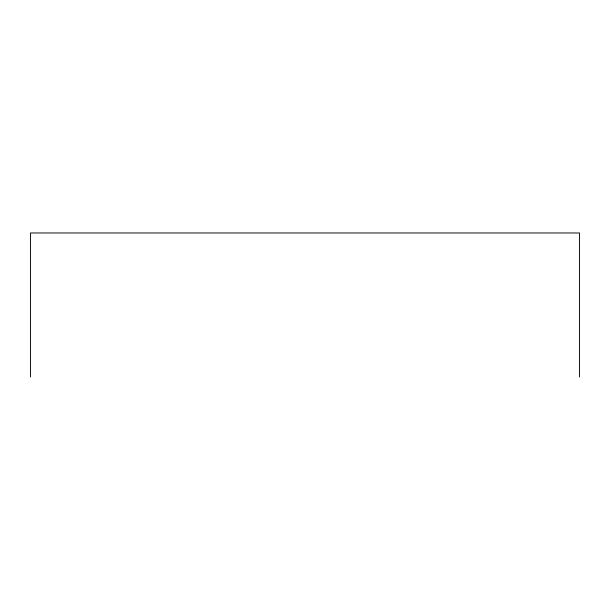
<?xml version="1.0" encoding="UTF-8"?>
<svg xmlns="http://www.w3.org/2000/svg" width="610" height="610" viewBox="0 0 610 610"><rect width="100%" height="100%" fill="white"/><g stroke="black" fill="none" stroke-linecap="round" stroke-linejoin="round"><path stroke-width="0.91" d="M579.5 377.026L579.5 232.974L30.5 232.974L30.5 377.026"/></g></svg>
